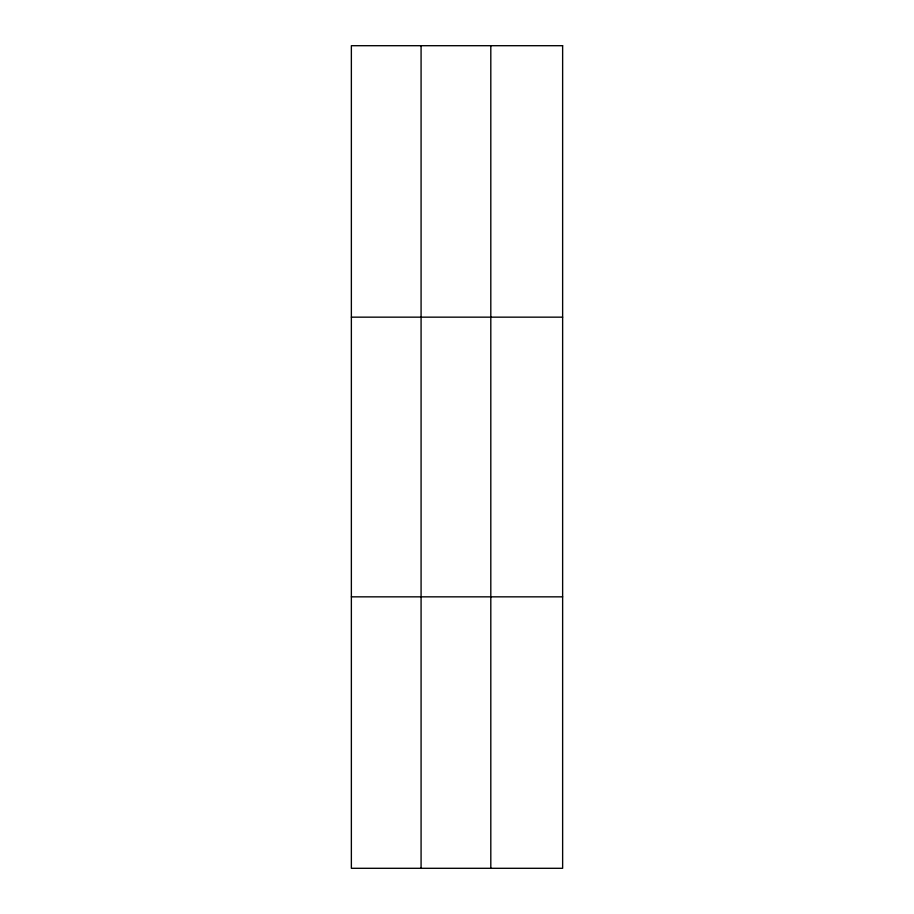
<?xml version="1.0" encoding="UTF-8"?>
<svg xmlns="http://www.w3.org/2000/svg" width="914" height="914" viewBox="0 0 914 914"><rect width="100%" height="100%" fill="white"/><g stroke="black" fill="none" stroke-linecap="round" stroke-linejoin="round"><path stroke-width="1.37" d="M421.08 868.3L421.08 45.7M490.807 868.3L490.807 45.7M351.364 317.158L562.636 317.158M351.364 596.842L562.636 596.842M562.636 45.7L351.364 45.7L351.364 868.3L562.636 868.3L562.636 45.7"/></g></svg>
